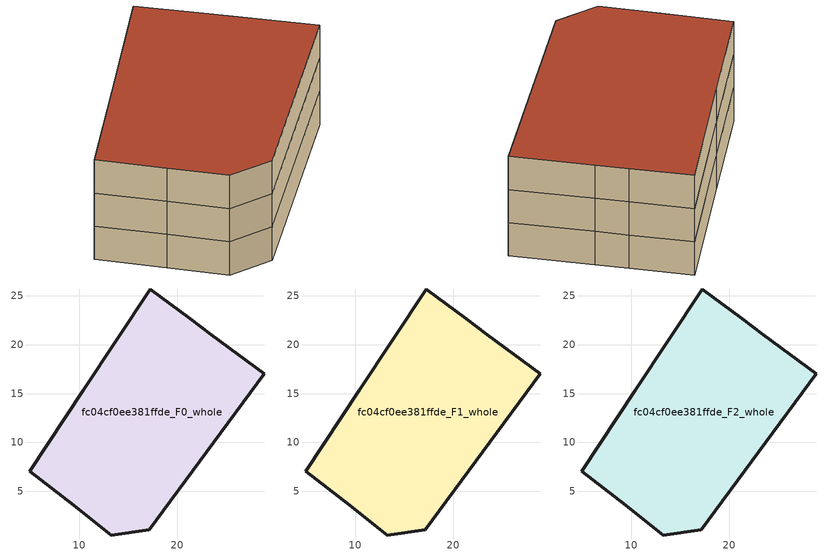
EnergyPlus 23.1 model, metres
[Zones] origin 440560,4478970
fc04cf0ee381ffde_F0_whole
 floor ground (EU_floor_Construction): 23.48,21 28.88,17.02 17.13,1.06 13.27,0.54 9.4,3.61 4.93,7.06 10.4,15.33 17.24,25.68 21.32,22.63 z0
 wall outside (EU_wall_Construction): 4.93,7.06 9.4,3.61 13.27,0.54 17.13,1.06 28.88,17.02 23.48,21 21.32,22.63 17.24,25.68 10.4,15.33 4.93,7.06 z0:3
fc04cf0ee381ffde_F1_whole
 floor to fc04cf0ee381ffde_F0_whole (EU_floor_Construction): 23.48,21 28.88,17.02 17.13,1.06 13.27,0.54 9.4,3.61 4.93,7.06 10.4,15.33 17.24,25.68 21.32,22.63 z3
 wall outside (EU_wall_Construction): 4.93,7.06 9.4,3.61 13.27,0.54 17.13,1.06 28.88,17.02 23.48,21 21.32,22.63 17.24,25.68 10.4,15.33 4.93,7.06 z3:6
fc04cf0ee381ffde_F2_whole
 floor to fc04cf0ee381ffde_F1_whole (EU_floor_Construction): 23.48,21 28.88,17.02 17.13,1.06 13.27,0.54 9.4,3.61 4.93,7.06 10.4,15.33 17.24,25.68 21.32,22.63 z6
 wall outside (EU_wall_Construction): 4.93,7.06 9.4,3.61 13.27,0.54 17.13,1.06 28.88,17.02 23.48,21 21.32,22.63 17.24,25.68 10.4,15.33 4.93,7.06 z6:9
 roof outside (EU_roof_Construction): 17.13,1.06 28.88,17.02 23.48,21 21.32,22.63 17.24,25.68 10.4,15.33 4.93,7.06 9.4,3.61 13.27,0.54 z9
[Building]
EU S2 Campaign: North Axis=0; Terrain=City; Solar Distribution=FullExterior
[Site:Location]
Madrid: Latitude=40.5; Longitude=-3.5; Time Zone=1; Elevation=609
[SizingPeriod:WeatherFileDays]
AnnualSizingPeriod: Begin Month=1; Begin Day of Month=1; End Month=12; End Day of Month=31; Day of Week for Start Day=Monday; Use Weather File Daylight Saving Period=No; Use Weather File Rain and Snow Indicators=No
[MATERIAL]
EU_InternalMass_Material: Roughness=MediumRough; Thickness=0.1; Conductivity=1; Density=1800; Specific Heat=900; Thermal Absorptance=0.9; Solar Absorptance=0.7; Visible Absorptance=0.7
[MATERIAL:NOMASS] Roughness=MediumRough; Thermal Absorptance=0.9; Solar Absorptance=0.7; Visible Absorptance=0.7
Name | Thermal Resistance
EU_wall_NoMass; EU_roof_NoMass | 2.16768
EU_floor_NoMass | 1.14339
[CONSTRUCTION]
EU_wall_Construction: EU_wall_NoMass
EU_roof_Construction: EU_roof_NoMass
EU_floor_Construction: EU_floor_NoMass
EU_InternalMass_Construction: EU_InternalMass_Material
[ZONE] Type=1; Multiplier=1; Ceiling Height=autocalculate; Floor Area=autocalculate; Part of Total Floor Area=Yes
Name | Volume
fc04cf0ee381ffde_F0_whole | 925.87
fc04cf0ee381ffde_F1_whole; fc04cf0ee381ffde_F2_whole | 925.871
[INTERNALMASS] Construction=EU_InternalMass_Construction; Surface Area=308.624
Name | Zone or ZoneList
fc04cf0ee381ffde_F0_whole_EU_InternalMass | fc04cf0ee381ffde_F0_whole
fc04cf0ee381ffde_F1_whole_EU_InternalMass | fc04cf0ee381ffde_F1_whole
fc04cf0ee381ffde_F2_whole_EU_InternalMass | fc04cf0ee381ffde_F2_whole
[OTHEREQUIPMENT] Fuel Type=Electricity; Design Level Calculation Method=Watts/Area; Power per Zone Floor Area=1; Fraction Latent=0; Fraction Radiant=0; Fraction Lost=0; Carbon Dioxide Generation Rate=0; EndUse Subcategory=EU_Step8_InternalGains
Name | Zone or ZoneList or Space or SpaceList | Schedule
EU_Step8_InternalGain_fc04cf0ee381ffde_F0_whole_f000 | fc04cf0ee381ffde_F0_whole | EU_Step8_GainSchedule_fc04cf0ee381ffde_F0_whole_f000
EU_Step8_InternalGain_fc04cf0ee381ffde_F1_whole_f000 | fc04cf0ee381ffde_F1_whole | EU_Step8_GainSchedule_fc04cf0ee381ffde_F1_whole_f000
EU_Step8_InternalGain_fc04cf0ee381ffde_F2_whole_f000 | fc04cf0ee381ffde_F2_whole | EU_Step8_GainSchedule_fc04cf0ee381ffde_F2_whole_f000
[ZONEVENTILATION:DESIGNFLOWRATE] Schedule=EU_AlwaysOn; Design Flow Rate Calculation Method=AirChanges/Hour; Air Changes per Hour=0.480546; Ventilation Type=Natural; Fan Pressure Rise=0; Fan Total Efficiency=1; Constant Term Coefficient=1; Temperature Term Coefficient=0; Velocity Term Coefficient=0; Velocity Squared Term Coefficient=0; Minimum Indoor Temperature=-100; Maximum Indoor Temperature=100; Delta Temperature=-100; Minimum Outdoor Temperature=-100; Maximum Outdoor Temperature=100; Maximum Wind Speed=40
Name | Zone or ZoneList or Space or SpaceList
EU_ConstantAir_fc04cf0ee381ffde_F0_whole | fc04cf0ee381ffde_F0_whole
EU_ConstantAir_fc04cf0ee381ffde_F1_whole | fc04cf0ee381ffde_F1_whole
EU_ConstantAir_fc04cf0ee381ffde_F2_whole | fc04cf0ee381ffde_F2_whole
[HVACTEMPLATE:THERMOSTAT] Constant Heating Setpoint=20; Constant Cooling Setpoint=50
EU_HeatOnly_fc04cf0ee381ffde_F0_whole; EU_HeatOnly_fc04cf0ee381ffde_F1_whole; EU_HeatOnly_fc04cf0ee381ffde_F2_whole
[HVACTEMPLATE:ZONE:IDEALLOADSAIRSYSTEM] System Availability Schedule=EU_AlwaysOn; Maximum Heating Supply Air Temperature=50; Minimum Cooling Supply Air Temperature=13; Maximum Heating Supply Air Humidity Ratio=0.0156; Minimum Cooling Supply Air Humidity Ratio=0.0077; Heating Limit=NoLimit; Cooling Limit=NoLimit; Heating Availability Schedule=EU_AlwaysOn; Cooling Availability Schedule=EU_CoolingOff; Dehumidification Control Type=ConstantSensibleHeatRatio; Cooling Sensible Heat Ratio=0.7; Dehumidification Setpoint=60; Humidification Control Type=None; Humidification Setpoint=30; Outdoor Air Method=None; Outdoor Air Flow Rate per Person=0.00944; Outdoor Air Flow Rate per Zone Floor Area=0; Outdoor Air Flow Rate per Zone=0; Demand Controlled Ventilation Type=None; Outdoor Air Economizer Type=NoEconomizer; Heat Recovery Type=None; Sensible Heat Recovery Effectiveness=0.7; Latent Heat Recovery Effectiveness=0.65
Name | Template Thermostat
fc04cf0ee381ffde_F0_whole | EU_HeatOnly_fc04cf0ee381ffde_F0_whole
fc04cf0ee381ffde_F1_whole | EU_HeatOnly_fc04cf0ee381ffde_F1_whole
fc04cf0ee381ffde_F2_whole | EU_HeatOnly_fc04cf0ee381ffde_F2_whole
[SIZING:ZONE] Zone Cooling Design Supply Air Temperature Input Method=SupplyAirTemperature; Zone Cooling Design Supply Air Temperature=13; Zone Heating Design Supply Air Temperature Input Method=SupplyAirTemperature; Zone Heating Design Supply Air Temperature=50; Zone Cooling Design Supply Air Humidity Ratio=0.008; Zone Heating Design Supply Air Humidity Ratio=0.008; Cooling Design Air Flow Method=DesignDay; Cooling Design Air Flow Rate=0; Cooling Minimum Air Flow per Zone Floor Area=0.000762; Cooling Minimum Air Flow=0; Cooling Minimum Air Flow Fraction=0.2; Heating Design Air Flow Method=DesignDay; Heating Design Air Flow Rate=0; Heating Maximum Air Flow per Zone Floor Area=0.002032; Heating Maximum Air Flow=0.141576; Heating Maximum Air Flow Fraction=0.3; Account for Dedicated Outdoor Air System=No; Dedicated Outdoor Air System Control Strategy=NeutralSupplyAir; Dedicated Outdoor Air Low Setpoint Temperature for Design=autosize; Dedicated Outdoor Air High Setpoint Temperature for Design=autosize; Zone Load Sizing Method=Sensible Load Only No Latent Load; Zone Latent Cooling Design Supply Air Humidity Ratio Input Method=HumidityRatioDifference; Zone Cooling Design Supply Air Humidity Ratio Difference=0.005; Zone Latent Heating Design Supply Air Humidity Ratio Input Method=HumidityRatioDifference; Zone Humidification Design Supply Air Humidity Ratio Difference=0.005
fc04cf0ee381ffde_F0_whole; fc04cf0ee381ffde_F1_whole; fc04cf0ee381ffde_F2_whole
[SCHEDULE:CONSTANT]
Name | Hourly Value
EU_AlwaysOn | 1
EU_CoolingOff | 0
[SCHEDULE:FILE] Column Number=1; Rows to Skip at Top=0; Number of Hours of Data=8760; Column Separator=Comma; Interpolate to Timestep=No; Minutes per Item=60; Adjust Schedule for Daylight Savings=Yes
Name | File
EU_Step8_GainSchedule_fc04cf0ee381ffde_F0_whole_f000 | C:\Users\o_iseri\Desktop\OpenUBEM\openubem\outputs\eu_evidence\EU-11\ES-MAD-BERRUGUETE\idfs\fc04cf0ee381ffde\fc04cf0ee381ffde_F0_whole_f000_gain.csv
EU_Step8_GainSchedule_fc04cf0ee381ffde_F1_whole_f000 | C:\Users\o_iseri\Desktop\OpenUBEM\openubem\outputs\eu_evidence\EU-11\ES-MAD-BERRUGUETE\idfs\fc04cf0ee381ffde\fc04cf0ee381ffde_F1_whole_f000_gain.csv
EU_Step8_GainSchedule_fc04cf0ee381ffde_F2_whole_f000 | C:\Users\o_iseri\Desktop\OpenUBEM\openubem\outputs\eu_evidence\EU-11\ES-MAD-BERRUGUETE\idfs\fc04cf0ee381ffde\fc04cf0ee381ffde_F2_whole_f000_gain.csv
